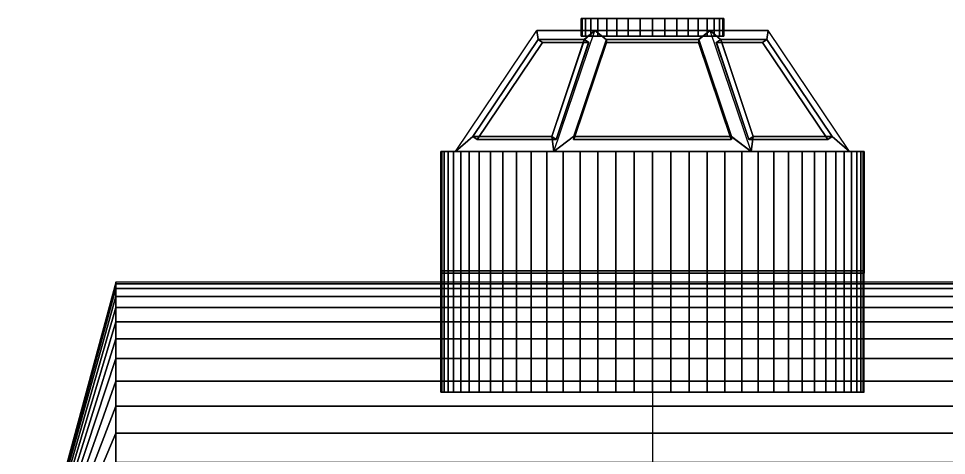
# Model space of a CAD drawing. Extents: x -10.7 to 3.9, y -6 to 6.
# Drawn here: x 0.73 to 2.637, y 0.514 to 1.412 of the extents above; entities that cross this region are included whole.
import ezdxf

# ---------------------------------------------------------------- set-up
doc = ezdxf.new("R2010")
doc.units = 0
doc.header["$MEASUREMENT"] = 0
doc.layers.get('0').update_dxf_attribs({"linetype": 'CONTINUOUS'})

# ---------------------------------------------------------------- blocks, each defined once
blk = doc.blocks.new('CUPOLA_WINDOW')
at = {"color": 250}
blk.add_line((0, 0.0757), (0, -0.1149), dxfattribs=at)
for points in [[(-0.3691, 0.357, 0.0262), (-0.4053, 0.3257), (-0.2376, 0.575), (-0.235, 0.5564, 0.0262)], [(-0.2376, 0.575), (-0.2352, 0.5564, -0.0258), (-0.3693, 0.357, -0.0258), (-0.4053, 0.3257)], [(-0.2376, 0.575), (-0.1188, 0.575, -0.2058), (0.1188, 0.575, -0.2058), (0.2376, 0.575)], [(-0.2376, 0.575), (-0.1188, 0.575, 0.2058), (0.1188, 0.575, 0.2058), (0.2376, 0.575)], [(-0.2376, 0.575), (-0.235, 0.5564, 0.0262), (-0.14, 0.5564, 0.1908), (-0.1188, 0.575, 0.2058)], [(-0.1188, 0.575, -0.2058), (-0.1402, 0.5564, -0.1904), (-0.2352, 0.5564, -0.0258), (-0.2376, 0.575)], [(-0.2072, 0.357, -0.3066), (-0.2026, 0.3257, -0.351), (-0.1188, 0.575, -0.2058), (-0.1402, 0.5564, -0.1904)], [(-0.1188, 0.575, 0.2058), (-0.14, 0.5564, 0.1908), (-0.207, 0.357, 0.307), (-0.2026, 0.3257, 0.351)], [(-0.1619, 0.357, 0.3328), (-0.2026, 0.3257, 0.351), (-0.1188, 0.575, 0.2058), (-0.0948, 0.5564, 0.2166)], [(-0.1188, 0.575, -0.2058), (-0.0952, 0.5564, -0.2166), (-0.1623, 0.357, -0.3328), (-0.2026, 0.3257, -0.351)], [(-0.1188, 0.575, 0.2058), (-0.0948, 0.5564, 0.2166), (0.0952, 0.5564, 0.2166), (0.1188, 0.575, 0.2058)], [(0.1188, 0.575, -0.2058), (0.0948, 0.5564, -0.2166), (-0.0952, 0.5564, -0.2166), (-0.1188, 0.575, -0.2058)], [(0.1619, 0.357, -0.3328), (0.2026, 0.3257, -0.351), (0.1188, 0.575, -0.2058), (0.0948, 0.5564, -0.2166)], [(0.1188, 0.575, 0.2058), (0.0952, 0.5564, 0.2166), (0.1623, 0.357, 0.3328), (0.2026, 0.3257, 0.351)], [(0.1188, 0.575, -0.2058), (0.14, 0.5564, -0.1908), (0.207, 0.357, -0.307), (0.2026, 0.3257, -0.351)], [(0.2376, 0.575), (0.235, 0.5564, -0.0262), (0.14, 0.5564, -0.1908), (0.1188, 0.575, -0.2058)], [(0.2072, 0.357, 0.3066), (0.2026, 0.3257, 0.351), (0.1188, 0.575, 0.2058), (0.1402, 0.5564, 0.1904)], [(0.1188, 0.575, 0.2058), (0.1402, 0.5564, 0.1904), (0.2352, 0.5564, 0.0258), (0.2376, 0.575)], [(0.3691, 0.357, -0.0262), (0.4053, 0.3257), (0.2376, 0.575), (0.235, 0.5564, -0.0262)], [(0.2376, 0.575), (0.2352, 0.5564, 0.0258), (0.3693, 0.357, 0.0258), (0.4053, 0.3257)], [(-0.3693, 0.357, -0.0258), (-0.3605, 0.351, -0.0207), (-0.2263, 0.5504, -0.0207), (-0.2352, 0.5564, -0.0258)], [(-0.235, 0.5564, 0.0262), (-0.2261, 0.5504, 0.021), (-0.3603, 0.351, 0.021), (-0.3691, 0.357, 0.0262)], [(-0.1402, 0.5564, -0.1904), (-0.1313, 0.5504, -0.1853), (-0.2263, 0.5504, -0.0207), (-0.2352, 0.5564, -0.0258)], [(-0.235, 0.5564, 0.0262), (-0.2261, 0.5504, 0.021), (-0.1311, 0.5504, 0.1856), (-0.14, 0.5564, 0.1908)], [(-0.1402, 0.5564, -0.1904), (-0.1313, 0.5504, -0.1853), (-0.1983, 0.351, -0.3015), (-0.2072, 0.357, -0.3066)], [(-0.207, 0.357, 0.307), (-0.1981, 0.351, 0.3018), (-0.1311, 0.5504, 0.1856), (-0.14, 0.5564, 0.1908)], [(-0.1623, 0.357, -0.3328), (-0.1623, 0.351, -0.3225), (-0.0952, 0.5504, -0.2063), (-0.0952, 0.5564, -0.2166)], [(-0.0948, 0.5564, 0.2166), (-0.0948, 0.5504, 0.2063), (-0.1619, 0.351, 0.3225), (-0.1619, 0.357, 0.3328)], [(0.0948, 0.5564, -0.2166), (0.0948, 0.5504, -0.2063), (-0.0952, 0.5504, -0.2063), (-0.0952, 0.5564, -0.2166)], [(-0.0948, 0.5564, 0.2166), (-0.0948, 0.5504, 0.2063), (0.0952, 0.5504, 0.2063), (0.0952, 0.5564, 0.2166)], [(0.0948, 0.5564, -0.2166), (0.0948, 0.5504, -0.2063), (0.1619, 0.351, -0.3225), (0.1619, 0.357, -0.3328)], [(0.1623, 0.357, 0.3328), (0.1623, 0.351, 0.3225), (0.0952, 0.5504, 0.2063), (0.0952, 0.5564, 0.2166)], [(0.207, 0.357, -0.307), (0.1981, 0.351, -0.3018), (0.1311, 0.5504, -0.1856), (0.14, 0.5564, -0.1908)], [(0.235, 0.5564, -0.0262), (0.2261, 0.5504, -0.021), (0.1311, 0.5504, -0.1856), (0.14, 0.5564, -0.1908)], [(0.1402, 0.5564, 0.1904), (0.1313, 0.5504, 0.1853), (0.1983, 0.351, 0.3015), (0.2072, 0.357, 0.3066)], [(0.1402, 0.5564, 0.1904), (0.1313, 0.5504, 0.1853), (0.2263, 0.5504, 0.0207), (0.2352, 0.5564, 0.0258)], [(0.235, 0.5564, -0.0262), (0.2261, 0.5504, -0.021), (0.3603, 0.351, -0.021), (0.3691, 0.357, -0.0262)], [(0.3693, 0.357, 0.0258), (0.3605, 0.351, 0.0207), (0.2263, 0.5504, 0.0207), (0.2352, 0.5564, 0.0258)], [(-0.2026, 0.3257, 0.351), (-0.207, 0.357, 0.307), (-0.3691, 0.357, 0.0262), (-0.4053, 0.3257)], [(-0.4053, 0.3257), (-0.3693, 0.357, -0.0258), (-0.2072, 0.357, -0.3066), (-0.2026, 0.3257, -0.351)], [(0.2026, 0.3257, 0.351), (0.1623, 0.357, 0.3328), (-0.1619, 0.357, 0.3328), (-0.2026, 0.3257, 0.351)], [(-0.2026, 0.3257, -0.351), (-0.1623, 0.357, -0.3328), (0.1619, 0.357, -0.3328), (0.2026, 0.3257, -0.351)], [(0.2026, 0.3257, -0.351), (0.207, 0.357, -0.307), (0.3691, 0.357, -0.0262), (0.4053, 0.3257)], [(0.4053, 0.3257), (0.3693, 0.357, 0.0258), (0.2072, 0.357, 0.3066), (0.2026, 0.3257, 0.351)]]:
    blk.add_3dface(points, dxfattribs=at)
at = {"color": 31}
for points in [[(-0.1313, 0.5504, -0.1853), (-0.2263, 0.5504, -0.0207), (-0.3605, 0.351, -0.0207), (-0.1983, 0.351, -0.3015)], [(-0.2261, 0.5504, 0.021), (-0.1311, 0.5504, 0.1856), (-0.1981, 0.351, 0.3018), (-0.3603, 0.351, 0.021)], [(0.0948, 0.5504, -0.2063), (-0.0952, 0.5504, -0.2063), (-0.1623, 0.351, -0.3225), (0.1619, 0.351, -0.3225)], [(-0.0948, 0.5504, 0.2063), (0.0952, 0.5504, 0.2063), (0.1623, 0.351, 0.3225), (-0.1619, 0.351, 0.3225)], [(0.2261, 0.5504, -0.021), (0.1311, 0.5504, -0.1856), (0.1981, 0.351, -0.3018), (0.3603, 0.351, -0.021)], [(0.1313, 0.5504, 0.1853), (0.2263, 0.5504, 0.0207), (0.3605, 0.351, 0.0207), (0.1983, 0.351, 0.3015)], [(-0.1983, 0.351, -0.3015), (-0.2072, 0.357, -0.3066), (-0.3693, 0.357, -0.0258), (-0.3605, 0.351, -0.0207)], [(-0.3603, 0.351, 0.021), (-0.3691, 0.357, 0.0262), (-0.207, 0.357, 0.307), (-0.1981, 0.351, 0.3018)], [(0.1619, 0.351, -0.3225), (0.1619, 0.357, -0.3328), (-0.1623, 0.357, -0.3328), (-0.1623, 0.351, -0.3225)], [(-0.1619, 0.351, 0.3225), (-0.1619, 0.357, 0.3328), (0.1623, 0.357, 0.3328), (0.1623, 0.351, 0.3225)], [(0.3603, 0.351, -0.021), (0.3691, 0.357, -0.0262), (0.207, 0.357, -0.307), (0.1981, 0.351, -0.3018)], [(0.1983, 0.351, 0.3015), (0.2072, 0.357, 0.3066), (0.3693, 0.357, 0.0258), (0.3605, 0.351, 0.0207)]]:
    blk.add_3dface(points, dxfattribs=at)
at = {"color": 250}
mesh = blk.add_polymesh((36, 4), dxfattribs=dict(at, m_close=True))
for k, corner in enumerate([(0, 0.5994), (0.1466, 0.5994), (0.1466, 0.5632), (0, 0.5632), (0, 0.5994), (0.1444, 0.5994, -0.0255), (0.1444, 0.5632, -0.0255), (0, 0.5632), (0, 0.5994), (0.1378, 0.5994, -0.0501), (0.1378, 0.5632, -0.0501), (0, 0.5632), (0, 0.5994), (0.127, 0.5994, -0.0733), (0.127, 0.5632, -0.0733), (0, 0.5632), (0, 0.5994), (0.1123, 0.5994, -0.0942), (0.1123, 0.5632, -0.0942), (0, 0.5632), (0, 0.5994), (0.0942, 0.5994, -0.1123), (0.0942, 0.5632, -0.1123), (0, 0.5632), (0, 0.5994), (0.0733, 0.5994, -0.127), (0.0733, 0.5632, -0.127), (0, 0.5632), (0, 0.5994), (0.0501, 0.5994, -0.1378), (0.0501, 0.5632, -0.1378), (0, 0.5632), (0, 0.5994), (0.0255, 0.5994, -0.1444), (0.0255, 0.5632, -0.1444), (0, 0.5632), (0, 0.5994), (0, 0.5994, -0.1466), (0, 0.5632, -0.1466), (0, 0.5632), (0, 0.5994), (-0.0255, 0.5994, -0.1444), (-0.0255, 0.5632, -0.1444), (0, 0.5632), (0, 0.5994), (-0.0501, 0.5994, -0.1378), (-0.0501, 0.5632, -0.1378), (0, 0.5632), (0, 0.5994), (-0.0733, 0.5994, -0.127), (-0.0733, 0.5632, -0.127), (0, 0.5632), (0, 0.5994), (-0.0942, 0.5994, -0.1123), (-0.0942, 0.5632, -0.1123), (0, 0.5632), (0, 0.5994), (-0.1123, 0.5994, -0.0942), (-0.1123, 0.5632, -0.0942), (0, 0.5632), (0, 0.5994), (-0.127, 0.5994, -0.0733), (-0.127, 0.5632, -0.0733), (0, 0.5632), (0, 0.5994), (-0.1378, 0.5994, -0.0501), (-0.1378, 0.5632, -0.0501), (0, 0.5632), (0, 0.5994), (-0.1444, 0.5994, -0.0255), (-0.1444, 0.5632, -0.0255), (0, 0.5632), (0, 0.5994), (-0.1466, 0.5994), (-0.1466, 0.5632), (0, 0.5632), (0, 0.5994), (-0.1444, 0.5994, 0.0255), (-0.1444, 0.5632, 0.0255), (0, 0.5632), (0, 0.5994), (-0.1378, 0.5994, 0.0501), (-0.1378, 0.5632, 0.0501), (0, 0.5632), (0, 0.5994), (-0.127, 0.5994, 0.0733), (-0.127, 0.5632, 0.0733), (0, 0.5632), (0, 0.5994), (-0.1123, 0.5994, 0.0942), (-0.1123, 0.5632, 0.0942), (0, 0.5632), (0, 0.5994), (-0.0942, 0.5994, 0.1123), (-0.0942, 0.5632, 0.1123), (0, 0.5632), (0, 0.5994), (-0.0733, 0.5994, 0.127), (-0.0733, 0.5632, 0.127), (0, 0.5632), (0, 0.5994), (-0.0501, 0.5994, 0.1378), (-0.0501, 0.5632, 0.1378), (0, 0.5632), (0, 0.5994), (-0.0255, 0.5994, 0.1444), (-0.0255, 0.5632, 0.1444), (0, 0.5632), (0, 0.5994), (0, 0.5994, 0.1466), (0, 0.5632, 0.1466), (0, 0.5632), (0, 0.5994), (0.0255, 0.5994, 0.1444), (0.0255, 0.5632, 0.1444), (0, 0.5632), (0, 0.5994), (0.0501, 0.5994, 0.1378), (0.0501, 0.5632, 0.1378), (0, 0.5632), (0, 0.5994), (0.0733, 0.5994, 0.127), (0.0733, 0.5632, 0.127), (0, 0.5632), (0, 0.5994), (0.0942, 0.5994, 0.1123), (0.0942, 0.5632, 0.1123), (0, 0.5632), (0, 0.5994), (0.1123, 0.5994, 0.0942), (0.1123, 0.5632, 0.0942), (0, 0.5632), (0, 0.5994), (0.127, 0.5994, 0.0733), (0.127, 0.5632, 0.0733), (0, 0.5632), (0, 0.5994), (0.1378, 0.5994, 0.0501), (0.1378, 0.5632, 0.0501), (0, 0.5632), (0, 0.5994), (0.1444, 0.5994, 0.0255), (0.1444, 0.5632, 0.0255), (0, 0.5632)]):
    mesh.set_mesh_vertex(divmod(k, 4), corner)
mesh = blk.add_polymesh((72, 4), dxfattribs=dict(at, m_close=True))
for k, corner in enumerate([(0, 0.3257), (0.435, 0.3257), (0.435, 0.0757), (0, 0.0757), (0, 0.3257), (0.4333, 0.3257, 0.0379), (0.4333, 0.0757, 0.0379), (0, 0.0757), (0, 0.3257), (0.4284, 0.3257, 0.0755), (0.4284, 0.0757, 0.0755), (0, 0.0757), (0, 0.3257), (0.4202, 0.3257, 0.1126), (0.4202, 0.0757, 0.1126), (0, 0.0757), (0, 0.3257), (0.4088, 0.3257, 0.1488), (0.4088, 0.0757, 0.1488), (0, 0.0757), (0, 0.3257), (0.3942, 0.3257, 0.1838), (0.3942, 0.0757, 0.1838), (0, 0.0757), (0, 0.3257), (0.3767, 0.3257, 0.2175), (0.3767, 0.0757, 0.2175), (0, 0.0757), (0, 0.3257), (0.3563, 0.3257, 0.2495), (0.3563, 0.0757, 0.2495), (0, 0.0757), (0, 0.3257), (0.3332, 0.3257, 0.2796), (0.3332, 0.0757, 0.2796), (0, 0.0757), (0, 0.3257), (0.3076, 0.3257, 0.3076), (0.3076, 0.0757, 0.3076), (0, 0.0757), (0, 0.3257), (0.2796, 0.3257, 0.3332), (0.2796, 0.0757, 0.3332), (0, 0.0757), (0, 0.3257), (0.2495, 0.3257, 0.3563), (0.2495, 0.0757, 0.3563), (0, 0.0757), (0, 0.3257), (0.2175, 0.3257, 0.3767), (0.2175, 0.0757, 0.3767), (0, 0.0757), (0, 0.3257), (0.1838, 0.3257, 0.3942), (0.1838, 0.0757, 0.3942), (0, 0.0757), (0, 0.3257), (0.1488, 0.3257, 0.4088), (0.1488, 0.0757, 0.4088), (0, 0.0757), (0, 0.3257), (0.1126, 0.3257, 0.4202), (0.1126, 0.0757, 0.4202), (0, 0.0757), (0, 0.3257), (0.0755, 0.3257, 0.4284), (0.0755, 0.0757, 0.4284), (0, 0.0757), (0, 0.3257), (0.0379, 0.3257, 0.4333), (0.0379, 0.0757, 0.4333), (0, 0.0757), (0, 0.3257), (0, 0.3257, 0.435), (0, 0.0757, 0.435), (0, 0.0757), (0, 0.3257), (-0.0379, 0.3257, 0.4333), (-0.0379, 0.0757, 0.4333), (0, 0.0757), (0, 0.3257), (-0.0755, 0.3257, 0.4284), (-0.0755, 0.0757, 0.4284), (0, 0.0757), (0, 0.3257), (-0.1126, 0.3257, 0.4202), (-0.1126, 0.0757, 0.4202), (0, 0.0757), (0, 0.3257), (-0.1488, 0.3257, 0.4088), (-0.1488, 0.0757, 0.4088), (0, 0.0757), (0, 0.3257), (-0.1838, 0.3257, 0.3942), (-0.1838, 0.0757, 0.3942), (0, 0.0757), (0, 0.3257), (-0.2175, 0.3257, 0.3767), (-0.2175, 0.0757, 0.3767), (0, 0.0757), (0, 0.3257), (-0.2495, 0.3257, 0.3563), (-0.2495, 0.0757, 0.3563), (0, 0.0757), (0, 0.3257), (-0.2796, 0.3257, 0.3332), (-0.2796, 0.0757, 0.3332), (0, 0.0757), (0, 0.3257), (-0.3076, 0.3257, 0.3076), (-0.3076, 0.0757, 0.3076), (0, 0.0757), (0, 0.3257), (-0.3332, 0.3257, 0.2796), (-0.3332, 0.0757, 0.2796), (0, 0.0757), (0, 0.3257), (-0.3563, 0.3257, 0.2495), (-0.3563, 0.0757, 0.2495), (0, 0.0757), (0, 0.3257), (-0.3767, 0.3257, 0.2175), (-0.3767, 0.0757, 0.2175), (0, 0.0757), (0, 0.3257), (-0.3942, 0.3257, 0.1838), (-0.3942, 0.0757, 0.1838), (0, 0.0757), (0, 0.3257), (-0.4088, 0.3257, 0.1488), (-0.4088, 0.0757, 0.1488), (0, 0.0757), (0, 0.3257), (-0.4202, 0.3257, 0.1126), (-0.4202, 0.0757, 0.1126), (0, 0.0757), (0, 0.3257), (-0.4284, 0.3257, 0.0755), (-0.4284, 0.0757, 0.0755), (0, 0.0757), (0, 0.3257), (-0.4333, 0.3257, 0.0379), (-0.4333, 0.0757, 0.0379), (0, 0.0757), (0, 0.3257), (-0.435, 0.3257), (-0.435, 0.0757), (0, 0.0757), (0, 0.3257), (-0.4333, 0.3257, -0.0379), (-0.4333, 0.0757, -0.0379), (0, 0.0757), (0, 0.3257), (-0.4284, 0.3257, -0.0755), (-0.4284, 0.0757, -0.0755), (0, 0.0757), (0, 0.3257), (-0.4202, 0.3257, -0.1126), (-0.4202, 0.0757, -0.1126), (0, 0.0757), (0, 0.3257), (-0.4088, 0.3257, -0.1488), (-0.4088, 0.0757, -0.1488), (0, 0.0757), (0, 0.3257), (-0.3942, 0.3257, -0.1838), (-0.3942, 0.0757, -0.1838), (0, 0.0757), (0, 0.3257), (-0.3767, 0.3257, -0.2175), (-0.3767, 0.0757, -0.2175), (0, 0.0757), (0, 0.3257), (-0.3563, 0.3257, -0.2495), (-0.3563, 0.0757, -0.2495), (0, 0.0757), (0, 0.3257), (-0.3332, 0.3257, -0.2796), (-0.3332, 0.0757, -0.2796), (0, 0.0757), (0, 0.3257), (-0.3076, 0.3257, -0.3076), (-0.3076, 0.0757, -0.3076), (0, 0.0757), (0, 0.3257), (-0.2796, 0.3257, -0.3332), (-0.2796, 0.0757, -0.3332), (0, 0.0757), (0, 0.3257), (-0.2495, 0.3257, -0.3563), (-0.2495, 0.0757, -0.3563), (0, 0.0757), (0, 0.3257), (-0.2175, 0.3257, -0.3767), (-0.2175, 0.0757, -0.3767), (0, 0.0757), (0, 0.3257), (-0.1838, 0.3257, -0.3942), (-0.1838, 0.0757, -0.3942), (0, 0.0757), (0, 0.3257), (-0.1488, 0.3257, -0.4088), (-0.1488, 0.0757, -0.4088), (0, 0.0757), (0, 0.3257), (-0.1126, 0.3257, -0.4202), (-0.1126, 0.0757, -0.4202), (0, 0.0757), (0, 0.3257), (-0.0755, 0.3257, -0.4284), (-0.0755, 0.0757, -0.4284), (0, 0.0757), (0, 0.3257), (-0.0379, 0.3257, -0.4333), (-0.0379, 0.0757, -0.4333), (0, 0.0757), (0, 0.3257), (0, 0.3257, -0.435), (0, 0.0757, -0.435), (0, 0.0757), (0, 0.3257), (0.0379, 0.3257, -0.4333), (0.0379, 0.0757, -0.4333), (0, 0.0757), (0, 0.3257), (0.0755, 0.3257, -0.4284), (0.0755, 0.0757, -0.4284), (0, 0.0757), (0, 0.3257), (0.1126, 0.3257, -0.4202), (0.1126, 0.0757, -0.4202), (0, 0.0757), (0, 0.3257), (0.1488, 0.3257, -0.4088), (0.1488, 0.0757, -0.4088), (0, 0.0757), (0, 0.3257), (0.1838, 0.3257, -0.3942), (0.1838, 0.0757, -0.3942), (0, 0.0757), (0, 0.3257), (0.2175, 0.3257, -0.3767), (0.2175, 0.0757, -0.3767), (0, 0.0757), (0, 0.3257), (0.2495, 0.3257, -0.3563), (0.2495, 0.0757, -0.3563), (0, 0.0757), (0, 0.3257), (0.2796, 0.3257, -0.3332), (0.2796, 0.0757, -0.3332), (0, 0.0757), (0, 0.3257), (0.3076, 0.3257, -0.3076), (0.3076, 0.0757, -0.3076), (0, 0.0757), (0, 0.3257), (0.3332, 0.3257, -0.2796), (0.3332, 0.0757, -0.2796), (0, 0.0757), (0, 0.3257), (0.3563, 0.3257, -0.2495), (0.3563, 0.0757, -0.2495), (0, 0.0757), (0, 0.3257), (0.3767, 0.3257, -0.2175), (0.3767, 0.0757, -0.2175), (0, 0.0757), (0, 0.3257), (0.3942, 0.3257, -0.1838), (0.3942, 0.0757, -0.1838), (0, 0.0757), (0, 0.3257), (0.4088, 0.3257, -0.1488), (0.4088, 0.0757, -0.1488), (0, 0.0757), (0, 0.3257), (0.4202, 0.3257, -0.1126), (0.4202, 0.0757, -0.1126), (0, 0.0757), (0, 0.3257), (0.4284, 0.3257, -0.0755), (0.4284, 0.0757, -0.0755), (0, 0.0757), (0, 0.3257), (0.4333, 0.3257, -0.0379), (0.4333, 0.0757, -0.0379), (0, 0.0757)]):
    mesh.set_mesh_vertex(divmod(k, 4), corner)
blk = doc.blocks.new('NODE_1')
at = {"color": 252}
blk.add_line((-0.8167, 1.0373), (-0.8167, -1.0373), dxfattribs=at)
mesh = blk.add_polymesh((72, 4), dxfattribs=dict(at, m_close=True))
for k, corner in enumerate([(-0.8167, 0.6434), (-0.3817, 0.6434), (-0.3817, 0.8934), (-0.8167, 0.8934), (-0.8167, 0.6434), (-0.3834, 0.6434, -0.0379), (-0.3834, 0.8934, -0.0379), (-0.8167, 0.8934), (-0.8167, 0.6434), (-0.3883, 0.6434, -0.0755), (-0.3883, 0.8934, -0.0755), (-0.8167, 0.8934), (-0.8167, 0.6434), (-0.3965, 0.6434, -0.1126), (-0.3965, 0.8934, -0.1126), (-0.8167, 0.8934), (-0.8167, 0.6434), (-0.408, 0.6434, -0.1488), (-0.408, 0.8934, -0.1488), (-0.8167, 0.8934), (-0.8167, 0.6434), (-0.4225, 0.6434, -0.1838), (-0.4225, 0.8934, -0.1838), (-0.8167, 0.8934), (-0.8167, 0.6434), (-0.44, 0.6434, -0.2175), (-0.44, 0.8934, -0.2175), (-0.8167, 0.8934), (-0.8167, 0.6434), (-0.4604, 0.6434, -0.2495), (-0.4604, 0.8934, -0.2495), (-0.8167, 0.8934), (-0.8167, 0.6434), (-0.4835, 0.6434, -0.2796), (-0.4835, 0.8934, -0.2796), (-0.8167, 0.8934), (-0.8167, 0.6434), (-0.5091, 0.6434, -0.3076), (-0.5091, 0.8934, -0.3076), (-0.8167, 0.8934), (-0.8167, 0.6434), (-0.5371, 0.6434, -0.3332), (-0.5371, 0.8934, -0.3332), (-0.8167, 0.8934), (-0.8167, 0.6434), (-0.5672, 0.6434, -0.3563), (-0.5672, 0.8934, -0.3563), (-0.8167, 0.8934), (-0.8167, 0.6434), (-0.5992, 0.6434, -0.3767), (-0.5992, 0.8934, -0.3767), (-0.8167, 0.8934), (-0.8167, 0.6434), (-0.6329, 0.6434, -0.3942), (-0.6329, 0.8934, -0.3942), (-0.8167, 0.8934), (-0.8167, 0.6434), (-0.6679, 0.6434, -0.4088), (-0.6679, 0.8934, -0.4088), (-0.8167, 0.8934), (-0.8167, 0.6434), (-0.7041, 0.6434, -0.4202), (-0.7041, 0.8934, -0.4202), (-0.8167, 0.8934), (-0.8167, 0.6434), (-0.7412, 0.6434, -0.4284), (-0.7412, 0.8934, -0.4284), (-0.8167, 0.8934), (-0.8167, 0.6434), (-0.7788, 0.6434, -0.4333), (-0.7788, 0.8934, -0.4333), (-0.8167, 0.8934), (-0.8167, 0.6434), (-0.8167, 0.6434, -0.435), (-0.8167, 0.8934, -0.435), (-0.8167, 0.8934), (-0.8167, 0.6434), (-0.8546, 0.6434, -0.4333), (-0.8546, 0.8934, -0.4333), (-0.8167, 0.8934), (-0.8167, 0.6434), (-0.8923, 0.6434, -0.4284), (-0.8923, 0.8934, -0.4284), (-0.8167, 0.8934), (-0.8167, 0.6434), (-0.9293, 0.6434, -0.4202), (-0.9293, 0.8934, -0.4202), (-0.8167, 0.8934), (-0.8167, 0.6434), (-0.9655, 0.6434, -0.4088), (-0.9655, 0.8934, -0.4088), (-0.8167, 0.8934), (-0.8167, 0.6434), (-1.0006, 0.6434, -0.3942), (-1.0006, 0.8934, -0.3942), (-0.8167, 0.8934), (-0.8167, 0.6434), (-1.0342, 0.6434, -0.3767), (-1.0342, 0.8934, -0.3767), (-0.8167, 0.8934), (-0.8167, 0.6434), (-1.0662, 0.6434, -0.3563), (-1.0662, 0.8934, -0.3563), (-0.8167, 0.8934), (-0.8167, 0.6434), (-1.0963, 0.6434, -0.3332), (-1.0963, 0.8934, -0.3332), (-0.8167, 0.8934), (-0.8167, 0.6434), (-1.1243, 0.6434, -0.3076), (-1.1243, 0.8934, -0.3076), (-0.8167, 0.8934), (-0.8167, 0.6434), (-1.15, 0.6434, -0.2796), (-1.15, 0.8934, -0.2796), (-0.8167, 0.8934), (-0.8167, 0.6434), (-1.1731, 0.6434, -0.2495), (-1.1731, 0.8934, -0.2495), (-0.8167, 0.8934), (-0.8167, 0.6434), (-1.1934, 0.6434, -0.2175), (-1.1934, 0.8934, -0.2175), (-0.8167, 0.8934), (-0.8167, 0.6434), (-1.211, 0.6434, -0.1838), (-1.211, 0.8934, -0.1838), (-0.8167, 0.8934), (-0.8167, 0.6434), (-1.2255, 0.6434, -0.1488), (-1.2255, 0.8934, -0.1488), (-0.8167, 0.8934), (-0.8167, 0.6434), (-1.2369, 0.6434, -0.1126), (-1.2369, 0.8934, -0.1126), (-0.8167, 0.8934), (-0.8167, 0.6434), (-1.2451, 0.6434, -0.0755), (-1.2451, 0.8934, -0.0755), (-0.8167, 0.8934), (-0.8167, 0.6434), (-1.2501, 0.6434, -0.0379), (-1.2501, 0.8934, -0.0379), (-0.8167, 0.8934), (-0.8167, 0.6434), (-1.2517, 0.6434), (-1.2517, 0.8934), (-0.8167, 0.8934), (-0.8167, 0.6434), (-1.2501, 0.6434, 0.0379), (-1.2501, 0.8934, 0.0379), (-0.8167, 0.8934), (-0.8167, 0.6434), (-1.2451, 0.6434, 0.0755), (-1.2451, 0.8934, 0.0755), (-0.8167, 0.8934), (-0.8167, 0.6434), (-1.2369, 0.6434, 0.1126), (-1.2369, 0.8934, 0.1126), (-0.8167, 0.8934), (-0.8167, 0.6434), (-1.2255, 0.6434, 0.1488), (-1.2255, 0.8934, 0.1488), (-0.8167, 0.8934), (-0.8167, 0.6434), (-1.211, 0.6434, 0.1838), (-1.211, 0.8934, 0.1838), (-0.8167, 0.8934), (-0.8167, 0.6434), (-1.1934, 0.6434, 0.2175), (-1.1934, 0.8934, 0.2175), (-0.8167, 0.8934), (-0.8167, 0.6434), (-1.1731, 0.6434, 0.2495), (-1.1731, 0.8934, 0.2495), (-0.8167, 0.8934), (-0.8167, 0.6434), (-1.15, 0.6434, 0.2796), (-1.15, 0.8934, 0.2796), (-0.8167, 0.8934), (-0.8167, 0.6434), (-1.1243, 0.6434, 0.3076), (-1.1243, 0.8934, 0.3076), (-0.8167, 0.8934), (-0.8167, 0.6434), (-1.0963, 0.6434, 0.3332), (-1.0963, 0.8934, 0.3332), (-0.8167, 0.8934), (-0.8167, 0.6434), (-1.0662, 0.6434, 0.3563), (-1.0662, 0.8934, 0.3563), (-0.8167, 0.8934), (-0.8167, 0.6434), (-1.0342, 0.6434, 0.3767), (-1.0342, 0.8934, 0.3767), (-0.8167, 0.8934), (-0.8167, 0.6434), (-1.0006, 0.6434, 0.3942), (-1.0006, 0.8934, 0.3942), (-0.8167, 0.8934), (-0.8167, 0.6434), (-0.9655, 0.6434, 0.4088), (-0.9655, 0.8934, 0.4088), (-0.8167, 0.8934), (-0.8167, 0.6434), (-0.9293, 0.6434, 0.4202), (-0.9293, 0.8934, 0.4202), (-0.8167, 0.8934), (-0.8167, 0.6434), (-0.8923, 0.6434, 0.4284), (-0.8923, 0.8934, 0.4284), (-0.8167, 0.8934), (-0.8167, 0.6434), (-0.8546, 0.6434, 0.4333), (-0.8546, 0.8934, 0.4333), (-0.8167, 0.8934), (-0.8167, 0.6434), (-0.8167, 0.6434, 0.435), (-0.8167, 0.8934, 0.435), (-0.8167, 0.8934), (-0.8167, 0.6434), (-0.7788, 0.6434, 0.4333), (-0.7788, 0.8934, 0.4333), (-0.8167, 0.8934), (-0.8167, 0.6434), (-0.7412, 0.6434, 0.4284), (-0.7412, 0.8934, 0.4284), (-0.8167, 0.8934), (-0.8167, 0.6434), (-0.7041, 0.6434, 0.4202), (-0.7041, 0.8934, 0.4202), (-0.8167, 0.8934), (-0.8167, 0.6434), (-0.6679, 0.6434, 0.4088), (-0.6679, 0.8934, 0.4088), (-0.8167, 0.8934), (-0.8167, 0.6434), (-0.6329, 0.6434, 0.3942), (-0.6329, 0.8934, 0.3942), (-0.8167, 0.8934), (-0.8167, 0.6434), (-0.5992, 0.6434, 0.3767), (-0.5992, 0.8934, 0.3767), (-0.8167, 0.8934), (-0.8167, 0.6434), (-0.5672, 0.6434, 0.3563), (-0.5672, 0.8934, 0.3563), (-0.8167, 0.8934), (-0.8167, 0.6434), (-0.5371, 0.6434, 0.3332), (-0.5371, 0.8934, 0.3332), (-0.8167, 0.8934), (-0.8167, 0.6434), (-0.5091, 0.6434, 0.3076), (-0.5091, 0.8934, 0.3076), (-0.8167, 0.8934), (-0.8167, 0.6434), (-0.4835, 0.6434, 0.2796), (-0.4835, 0.8934, 0.2796), (-0.8167, 0.8934), (-0.8167, 0.6434), (-0.4604, 0.6434, 0.2495), (-0.4604, 0.8934, 0.2495), (-0.8167, 0.8934), (-0.8167, 0.6434), (-0.44, 0.6434, 0.2175), (-0.44, 0.8934, 0.2175), (-0.8167, 0.8934), (-0.8167, 0.6434), (-0.4225, 0.6434, 0.1838), (-0.4225, 0.8934, 0.1838), (-0.8167, 0.8934), (-0.8167, 0.6434), (-0.408, 0.6434, 0.1488), (-0.408, 0.8934, 0.1488), (-0.8167, 0.8934), (-0.8167, 0.6434), (-0.3965, 0.6434, 0.1126), (-0.3965, 0.8934, 0.1126), (-0.8167, 0.8934), (-0.8167, 0.6434), (-0.3883, 0.6434, 0.0755), (-0.3883, 0.8934, 0.0755), (-0.8167, 0.8934), (-0.8167, 0.6434), (-0.3834, 0.6434, 0.0379), (-0.3834, 0.8934, 0.0379), (-0.8167, 0.8934)]):
    mesh.set_mesh_vertex(divmod(k, 4), corner)
mesh = blk.add_polymesh((9, 9), dxfattribs=at)
for k, corner in enumerate([(0, 0), (0, 0.37), (-0.05, 0.37), (-0.05, 0.5), (-0.15, 0.87), (-1.92, 0.87), (-2.02, 0.5), (-2.02, 0.37), (-2.12, 0.37), (0, 0), (0, 0.3686, -0.0322), (-0.05, 0.3686, -0.0322), (-0.05, 0.4981, -0.0436), (-0.15, 0.8667, -0.0758), (-1.92, 0.8667, -0.0758), (-2.02, 0.4981, -0.0436), (-2.02, 0.3686, -0.0322), (-2.12, 0.3686, -0.0322), (0, 0), (0, 0.3644, -0.0642), (-0.05, 0.3644, -0.0642), (-0.05, 0.4924, -0.0868), (-0.15, 0.8568, -0.1511), (-1.92, 0.8568, -0.1511), (-2.02, 0.4924, -0.0868), (-2.02, 0.3644, -0.0642), (-2.12, 0.3644, -0.0642), (0, 0), (0, 0.3574, -0.0958), (-0.05, 0.3574, -0.0958), (-0.05, 0.483, -0.1294), (-0.15, 0.8404, -0.2252), (-1.92, 0.8404, -0.2252), (-2.02, 0.483, -0.1294), (-2.02, 0.3574, -0.0958), (-2.12, 0.3574, -0.0958), (0, 0), (0, 0.3477, -0.1265), (-0.05, 0.3477, -0.1265), (-0.05, 0.4698, -0.171), (-0.15, 0.8175, -0.2976), (-1.92, 0.8175, -0.2976), (-2.02, 0.4698, -0.171), (-2.02, 0.3477, -0.1265), (-2.12, 0.3477, -0.1265), (0, 0), (0, 0.3353, -0.1564), (-0.05, 0.3353, -0.1564), (-0.05, 0.4532, -0.2113), (-0.15, 0.7885, -0.3677), (-1.92, 0.7885, -0.3677), (-2.02, 0.4532, -0.2113), (-2.02, 0.3353, -0.1564), (-2.12, 0.3353, -0.1564), (0, 0), (0, 0.3204, -0.185), (-0.05, 0.3204, -0.185), (-0.05, 0.433, -0.25), (-0.15, 0.7534, -0.435), (-1.92, 0.7534, -0.435), (-2.02, 0.433, -0.25), (-2.02, 0.3204, -0.185), (-2.12, 0.3204, -0.185), (0, 0), (0, 0.3031, -0.2122), (-0.05, 0.3031, -0.2122), (-0.05, 0.4096, -0.2868), (-0.15, 0.7127, -0.499), (-1.92, 0.7127, -0.499), (-2.02, 0.4096, -0.2868), (-2.02, 0.3031, -0.2122), (-2.12, 0.3031, -0.2122), (0, 0), (0, 0.2834, -0.2378), (-0.05, 0.2834, -0.2378), (-0.05, 0.383, -0.3214), (-0.15, 0.6665, -0.5592), (-1.92, 0.6665, -0.5592), (-2.02, 0.383, -0.3214), (-2.02, 0.2834, -0.2378), (-2.12, 0.2834, -0.2378)]):
    mesh.set_mesh_vertex(divmod(k, 9), corner)
mesh = blk.add_polymesh((8, 9), dxfattribs=at)
for k, corner in enumerate([(0, 0), (0, 0.2834, 0.2378), (-0.05, 0.2834, 0.2378), (-0.05, 0.383, 0.3214), (-0.15, 0.6665, 0.5592), (-1.92, 0.6665, 0.5592), (-2.02, 0.383, 0.3214), (-2.02, 0.2834, 0.2378), (-2.12, 0.2834, 0.2378), (0, 0), (0, 0.3031, 0.2122), (-0.05, 0.3031, 0.2122), (-0.05, 0.4096, 0.2868), (-0.15, 0.7127, 0.499), (-1.92, 0.7127, 0.499), (-2.02, 0.4096, 0.2868), (-2.02, 0.3031, 0.2122), (-2.12, 0.3031, 0.2122), (0, 0), (0, 0.3204, 0.185), (-0.05, 0.3204, 0.185), (-0.05, 0.433, 0.25), (-0.15, 0.7534, 0.435), (-1.92, 0.7534, 0.435), (-2.02, 0.433, 0.25), (-2.02, 0.3204, 0.185), (-2.12, 0.3204, 0.185), (0, 0), (0, 0.3353, 0.1564), (-0.05, 0.3353, 0.1564), (-0.05, 0.4532, 0.2113), (-0.15, 0.7885, 0.3677), (-1.92, 0.7885, 0.3677), (-2.02, 0.4532, 0.2113), (-2.02, 0.3353, 0.1564), (-2.12, 0.3353, 0.1564), (0, 0), (0, 0.3477, 0.1265), (-0.05, 0.3477, 0.1265), (-0.05, 0.4698, 0.171), (-0.15, 0.8175, 0.2976), (-1.92, 0.8175, 0.2976), (-2.02, 0.4698, 0.171), (-2.02, 0.3477, 0.1265), (-2.12, 0.3477, 0.1265), (0, 0), (0, 0.3574, 0.0958), (-0.05, 0.3574, 0.0958), (-0.05, 0.483, 0.1294), (-0.15, 0.8404, 0.2252), (-1.92, 0.8404, 0.2252), (-2.02, 0.483, 0.1294), (-2.02, 0.3574, 0.0958), (-2.12, 0.3574, 0.0958), (0, 0), (0, 0.3644, 0.0642), (-0.05, 0.3644, 0.0642), (-0.05, 0.4924, 0.0868), (-0.15, 0.8568, 0.1511), (-1.92, 0.8568, 0.1511), (-2.02, 0.4924, 0.0868), (-2.02, 0.3644, 0.0642), (-2.12, 0.3644, 0.0642), (0, 0), (0, 0.3686, 0.0322), (-0.05, 0.3686, 0.0322), (-0.05, 0.4981, 0.0436), (-0.15, 0.8667, 0.0758), (-1.92, 0.8667, 0.0758), (-2.02, 0.4981, 0.0436), (-2.02, 0.3686, 0.0322), (-2.12, 0.3686, 0.0322)]):
    mesh.set_mesh_vertex(divmod(k, 9), corner)
mesh = blk.add_polymesh((9, 9), dxfattribs=at)
for k, corner in enumerate([(0, 0), (0, 0.2834, -0.2378), (-0.05, 0.2834, -0.2378), (-0.05, 0.383, -0.3214), (-0.15, 0.6665, -0.5592), (-1.92, 0.6665, -0.5592), (-2.02, 0.383, -0.3214), (-2.02, 0.2834, -0.2378), (-2.12, 0.2834, -0.2378), (0, 0), (0, 0.2616, -0.2616), (-0.05, 0.2616, -0.2616), (-0.05, 0.3536, -0.3536), (-0.15, 0.6152, -0.6152), (-1.92, 0.6152, -0.6152), (-2.02, 0.3536, -0.3536), (-2.02, 0.2616, -0.2616), (-2.12, 0.2616, -0.2616), (0, 0), (0, 0.2378, -0.2834), (-0.05, 0.2378, -0.2834), (-0.05, 0.3214, -0.383), (-0.15, 0.5592, -0.6665), (-1.92, 0.5592, -0.6665), (-2.02, 0.3214, -0.383), (-2.02, 0.2378, -0.2834), (-2.12, 0.2378, -0.2834), (0, 0), (0, 0.2122, -0.3031), (-0.05, 0.2122, -0.3031), (-0.05, 0.2868, -0.4096), (-0.15, 0.499, -0.7127), (-1.92, 0.499, -0.7127), (-2.02, 0.2868, -0.4096), (-2.02, 0.2122, -0.3031), (-2.12, 0.2122, -0.3031), (0, 0), (0, 0.185, -0.3204), (-0.05, 0.185, -0.3204), (-0.05, 0.25, -0.433), (-0.15, 0.435, -0.7534), (-1.92, 0.435, -0.7534), (-2.02, 0.25, -0.433), (-2.02, 0.185, -0.3204), (-2.12, 0.185, -0.3204), (0, 0), (0, 0.1564, -0.3353), (-0.05, 0.1564, -0.3353), (-0.05, 0.2113, -0.4532), (-0.15, 0.3677, -0.7885), (-1.92, 0.3677, -0.7885), (-2.02, 0.2113, -0.4532), (-2.02, 0.1564, -0.3353), (-2.12, 0.1564, -0.3353), (0, 0), (0, 0.1265, -0.3477), (-0.05, 0.1265, -0.3477), (-0.05, 0.171, -0.4698), (-0.15, 0.2976, -0.8175), (-1.92, 0.2976, -0.8175), (-2.02, 0.171, -0.4698), (-2.02, 0.1265, -0.3477), (-2.12, 0.1265, -0.3477), (0, 0), (0, 0.0958, -0.3574), (-0.05, 0.0958, -0.3574), (-0.05, 0.1294, -0.483), (-0.15, 0.2252, -0.8404), (-1.92, 0.2252, -0.8404), (-2.02, 0.1294, -0.483), (-2.02, 0.0958, -0.3574), (-2.12, 0.0958, -0.3574), (0, 0), (0, 0.0642, -0.3644), (-0.05, 0.0642, -0.3644), (-0.05, 0.0868, -0.4924), (-0.15, 0.1511, -0.8568), (-1.92, 0.1511, -0.8568), (-2.02, 0.0868, -0.4924), (-2.02, 0.0642, -0.3644), (-2.12, 0.0642, -0.3644)]):
    mesh.set_mesh_vertex(divmod(k, 9), corner)
mesh = blk.add_polymesh((9, 9), dxfattribs=at)
for k, corner in enumerate([(0, 0), (0, 0.0642, 0.3644), (-0.05, 0.0642, 0.3644), (-0.05, 0.0868, 0.4924), (-0.15, 0.1511, 0.8568), (-1.92, 0.1511, 0.8568), (-2.02, 0.0868, 0.4924), (-2.02, 0.0642, 0.3644), (-2.12, 0.0642, 0.3644), (0, 0), (0, 0.0958, 0.3574), (-0.05, 0.0958, 0.3574), (-0.05, 0.1294, 0.483), (-0.15, 0.2252, 0.8404), (-1.92, 0.2252, 0.8404), (-2.02, 0.1294, 0.483), (-2.02, 0.0958, 0.3574), (-2.12, 0.0958, 0.3574), (0, 0), (0, 0.1265, 0.3477), (-0.05, 0.1265, 0.3477), (-0.05, 0.171, 0.4698), (-0.15, 0.2976, 0.8175), (-1.92, 0.2976, 0.8175), (-2.02, 0.171, 0.4698), (-2.02, 0.1265, 0.3477), (-2.12, 0.1265, 0.3477), (0, 0), (0, 0.1564, 0.3353), (-0.05, 0.1564, 0.3353), (-0.05, 0.2113, 0.4532), (-0.15, 0.3677, 0.7885), (-1.92, 0.3677, 0.7885), (-2.02, 0.2113, 0.4532), (-2.02, 0.1564, 0.3353), (-2.12, 0.1564, 0.3353), (0, 0), (0, 0.185, 0.3204), (-0.05, 0.185, 0.3204), (-0.05, 0.25, 0.433), (-0.15, 0.435, 0.7534), (-1.92, 0.435, 0.7534), (-2.02, 0.25, 0.433), (-2.02, 0.185, 0.3204), (-2.12, 0.185, 0.3204), (0, 0), (0, 0.2122, 0.3031), (-0.05, 0.2122, 0.3031), (-0.05, 0.2868, 0.4096), (-0.15, 0.499, 0.7127), (-1.92, 0.499, 0.7127), (-2.02, 0.2868, 0.4096), (-2.02, 0.2122, 0.3031), (-2.12, 0.2122, 0.3031), (0, 0), (0, 0.2378, 0.2834), (-0.05, 0.2378, 0.2834), (-0.05, 0.3214, 0.383), (-0.15, 0.5592, 0.6665), (-1.92, 0.5592, 0.6665), (-2.02, 0.3214, 0.383), (-2.02, 0.2378, 0.2834), (-2.12, 0.2378, 0.2834), (0, 0), (0, 0.2616, 0.2616), (-0.05, 0.2616, 0.2616), (-0.05, 0.3536, 0.3536), (-0.15, 0.6152, 0.6152), (-1.92, 0.6152, 0.6152), (-2.02, 0.3536, 0.3536), (-2.02, 0.2616, 0.2616), (-2.12, 0.2616, 0.2616), (0, 0), (0, 0.2834, 0.2378), (-0.05, 0.2834, 0.2378), (-0.05, 0.383, 0.3214), (-0.15, 0.6665, 0.5592), (-1.92, 0.6665, 0.5592), (-2.02, 0.383, 0.3214), (-2.02, 0.2834, 0.2378), (-2.12, 0.2834, 0.2378)]):
    mesh.set_mesh_vertex(divmod(k, 9), corner)

msp = doc.modelspace()

# ---------------------------------------------------------------- block references
for name, p in [('CUPOLA_WINDOW', (2.0329, 0.8124, -0.28)), ('NODE_1', (2.8496, 0, -0.28))]:
    msp.add_blockref(name, p)

doc.saveas('drawing.dxf')
